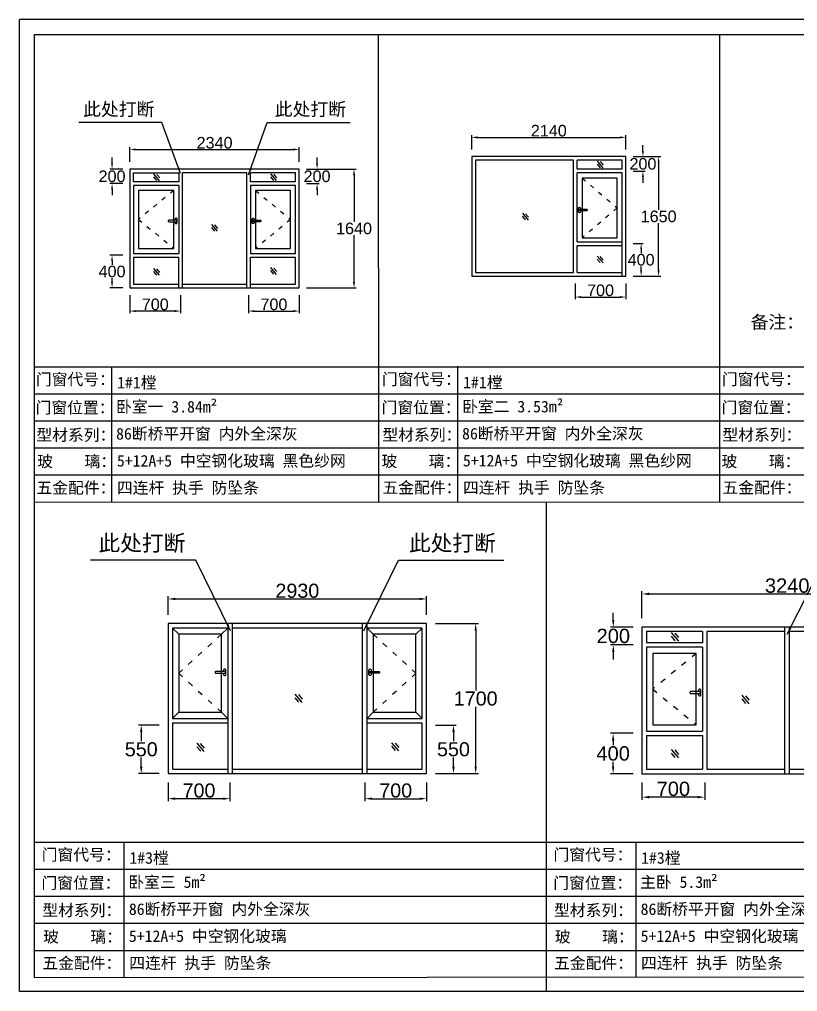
# Model space of a CAD drawing. Header units: inches. Extents: x -138455 to 599497, y -747149 to 13167.
# Drawn here: x 328038 to 338792, y -333843 to -320417 of the extents above; entities that cross this region are included whole.
import ezdxf

# ---------------------------------------------------------------- set-up
doc = ezdxf.new("R2010")
doc.units = ezdxf.units.IN
doc.header["$MEASUREMENT"] = 0
doc.header["$PDMODE"] = 35
doc.header["$PDSIZE"] = -3
doc.linetypes.add('ACAD_ISO03W100', pattern=[30, 12, -18])
doc.layers.add('0 @ 1', color=7, linetype='Continuous')
doc.styles.add('Annotative', font='arialbd.ttf')
doc.styles.add('MtXpl__1', font='')
doc.styles.get("Standard").update_dxf_attribs({"font": 'arial.ttf'})
doc.styles.get('MtXpl__1').set_extended_font_data('SimSun', bold=True)
doc.dimstyles.get("Standard").update_dxf_attribs({"dimtxt": 80, "dimasz": 70, "dimexe": 40, "dimexo": 80, "dimgap": 0, "dimtad": 1, "dimtih": 1, "dimtoh": 1, "dimdec": 0, "dimzin": 0, "dimdsep": 46, "dimtxsty": 'Standard', "dimcen": 0.09, "dimadec": 0, "dimazin": 0, "dimtfac": 1, "dimtdec": 0, "dimtofl": 0, "dimtmove": 0, "dimatfit": 3, "dimfxl": 0, "dimtolj": 1, "dimtzin": 0, "dimarcsym": 0})

# ---------------------------------------------------------------- blocks, each defined once
blk = doc.blocks.new('*D1444')
at = {"color": 0, "lineweight": -2, "transparency": 16777216}
for p, q in [((332005, -322484), (332692, -322484)), ((332662, -322564), (332662, -323213)), ((332662, -324044), (332662, -323396)), ((332005, -324124), (332692, -324124))]:
    blk.add_line(p, q, dxfattribs=at)
at = {"color": 0, "transparency": 16777216}
for points in [[(332648, -322564), (332675, -322564), (332662, -322484)], [(332648, -324044), (332675, -324044), (332662, -324124)]]:
    blk.add_solid(points, dxfattribs=at)
at = {"layer": 'Defpoints', "color": 0, "transparency": 16777216}
for p in [(331905, -322484), (331905, -324124), (332662, -324124)]:
    blk.add_point(p, dxfattribs=at)
at = {"color": 0, "transparency": 16777216, "insert": (332662, -323304), "char_height": 160, "attachment_point": 5}
blk.add_mtext('\\A1;1640', dxfattribs=at)
blk = doc.blocks.new('*D1445')
at = {"color": 0, "lineweight": -2, "transparency": 16777216}
for p, q in [((329565, -322384), (329565, -322183)), ((329645, -322213), (331825, -322213)), ((331905, -322384), (331905, -322183))]:
    blk.add_line(p, q, dxfattribs=at)
at = {"color": 0, "transparency": 16777216}
for points in [[(329645, -322199), (329645, -322226), (329565, -322213)], [(331825, -322199), (331825, -322226), (331905, -322213)]]:
    blk.add_solid(points, dxfattribs=at)
at = {"layer": 'Defpoints', "color": 0, "transparency": 16777216}
for p in [(331905, -322213), (329565, -322484), (331905, -322484)]:
    blk.add_point(p, dxfattribs=at)
at = {"color": 0, "transparency": 16777216, "insert": (330735, -322121), "char_height": 160, "attachment_point": 5}
blk.add_mtext('\\A1;2340', dxfattribs=at)
blk = doc.blocks.new('123as')
at = {"color": 0}
for p, q in [((90189, 51387), (90252, 51462)), ((90194, 51330), (90312, 51470)), ((90251, 51335), (90314, 51410))]:
    blk.add_line(p, q, dxfattribs=at)
blk = doc.blocks.new('dzcs')
blk.add_lwpolyline([(142096, -3328), (142196, -3328, 0.414214), (142206, -3318), (142206, -3318, 0.414214), (142196, -3308), (142096, -3308, 0.414214), (142086, -3318), (142086, -3318, 0.414214)], format="xyb", close=True)
blk.add_lwpolyline([(142182, -3328), (142182, -3342, 0.414214), (142196, -3355), (142196, -3355, 0.414214), (142209, -3342), (142209, -3294, 0.414214), (142196, -3280), (142196, -3280, 0.414214), (142182, -3294), (142182, -3308)], format="xyb")
blk = doc.blocks.new('*D1446')
at = {"color": 0, "lineweight": -2, "transparency": 16777216}
for p, q in [((331205, -324224), (331205, -324475)), ((331905, -324224), (331905, -324475)), ((331285, -324445), (331825, -324445))]:
    blk.add_line(p, q, dxfattribs=at)
at = {"color": 0, "transparency": 16777216}
for points in [[(331285, -324431), (331285, -324458), (331205, -324445)], [(331825, -324431), (331825, -324458), (331905, -324445)]]:
    blk.add_solid(points, dxfattribs=at)
at = {"layer": 'Defpoints', "color": 0, "transparency": 16777216}
for p in [(331205, -324124), (331905, -324124), (331905, -324445)]:
    blk.add_point(p, dxfattribs=at)
at = {"color": 0, "transparency": 16777216, "insert": (331555, -324353), "char_height": 160, "attachment_point": 5}
blk.add_mtext('\\A1;700', dxfattribs=at)
blk = doc.blocks.new('*D1447')
at = {"color": 0, "lineweight": -2, "transparency": 16777216}
for p, q in [((329565, -324224), (329565, -324475)), ((330265, -324224), (330265, -324475)), ((330185, -324445), (329645, -324445))]:
    blk.add_line(p, q, dxfattribs=at)
at = {"color": 0, "transparency": 16777216}
for points in [[(329645, -324431), (329645, -324458), (329565, -324445)], [(330185, -324431), (330185, -324458), (330265, -324445)]]:
    blk.add_solid(points, dxfattribs=at)
at = {"layer": 'Defpoints', "color": 0, "transparency": 16777216}
for p in [(329565, -324124), (330265, -324124), (329565, -324445)]:
    blk.add_point(p, dxfattribs=at)
at = {"color": 0, "transparency": 16777216, "insert": (329915, -324353), "char_height": 160, "attachment_point": 5}
blk.add_mtext('\\A1;700', dxfattribs=at)
blk = doc.blocks.new('*D1451')
at = {"color": 0, "lineweight": -2, "transparency": 16777216}
for p, q in [((334289, -322212), (334289, -322016)), ((334369, -322046), (336339, -322046)), ((336419, -322212), (336419, -322016))]:
    blk.add_line(p, q, dxfattribs=at)
at = {"color": 0, "transparency": 16777216}
for points in [[(334369, -322032), (334369, -322059), (334289, -322046)], [(336339, -322032), (336339, -322059), (336419, -322046)]]:
    blk.add_solid(points, dxfattribs=at)
at = {"layer": 'Defpoints', "color": 0, "transparency": 16777216}
for p in [(336419, -322046), (334289, -322312), (336419, -322312)]:
    blk.add_point(p, dxfattribs=at)
at = {"color": 0, "transparency": 16777216, "insert": (335354, -321954), "char_height": 160, "attachment_point": 5}
blk.add_mtext('\\A1;2140', dxfattribs=at)
blk = doc.blocks.new('*D1452')
at = {"color": 0, "lineweight": -2, "transparency": 16777216}
for p, q in [((336519, -322312), (336902, -322312)), ((336872, -322392), (336872, -323047)), ((336872, -323882), (336872, -323230)), ((336519, -323962), (336902, -323962))]:
    blk.add_line(p, q, dxfattribs=at)
at = {"color": 0, "transparency": 16777216}
for points in [[(336858, -322392), (336885, -322392), (336872, -322312)], [(336858, -323882), (336885, -323882), (336872, -323962)]]:
    blk.add_solid(points, dxfattribs=at)
at = {"layer": 'Defpoints', "color": 0, "transparency": 16777216}
for p in [(336419, -322312), (336419, -323962), (336872, -323962)]:
    blk.add_point(p, dxfattribs=at)
at = {"color": 0, "transparency": 16777216, "insert": (336872, -323138), "char_height": 160, "attachment_point": 5}
blk.add_mtext('\\A1;1650', dxfattribs=at)
blk = doc.blocks.new('*D1453')
at = {"color": 0, "lineweight": -2, "transparency": 16777216}
for p, q in [((336519, -323512), (336660, -323512)), ((336630, -323592), (336630, -323645)), ((336630, -323882), (336630, -323829)), ((336519, -323962), (336660, -323962))]:
    blk.add_line(p, q, dxfattribs=at)
at = {"color": 0, "transparency": 16777216}
for points in [[(336617, -323592), (336643, -323592), (336630, -323512)], [(336617, -323882), (336643, -323882), (336630, -323962)]]:
    blk.add_solid(points, dxfattribs=at)
at = {"layer": 'Defpoints', "color": 0, "transparency": 16777216}
for p in [(336419, -323512), (336419, -323962), (336630, -323962)]:
    blk.add_point(p, dxfattribs=at)
at = {"color": 0, "transparency": 16777216, "insert": (336630, -323737), "char_height": 160, "attachment_point": 5}
blk.add_mtext('\\A1;400', dxfattribs=at)
blk = doc.blocks.new('*D1455')
at = {"color": 0, "lineweight": -2, "transparency": 16777216}
for p, q in [((335719, -324062), (335719, -324281)), ((336419, -324062), (336419, -324281)), ((335799, -324251), (336339, -324251))]:
    blk.add_line(p, q, dxfattribs=at)
at = {"color": 0, "transparency": 16777216}
for points in [[(335799, -324237), (335799, -324264), (335719, -324251)], [(336339, -324237), (336339, -324264), (336419, -324251)]]:
    blk.add_solid(points, dxfattribs=at)
at = {"layer": 'Defpoints', "color": 0, "transparency": 16777216}
for p in [(335719, -323962), (336419, -323962), (336419, -324251)]:
    blk.add_point(p, dxfattribs=at)
at = {"color": 0, "transparency": 16777216, "insert": (336069, -324159), "char_height": 160, "attachment_point": 5}
blk.add_mtext('\\A1;700', dxfattribs=at)
blk = doc.blocks.new('*D1494')
at = {"color": 0, "lineweight": -2, "transparency": 16777216}
for p, q in [((336669, -328607), (336669, -328308)), ((336749, -328338), (339829, -328338)), ((339909, -328607), (339909, -328308))]:
    blk.add_line(p, q, dxfattribs=at)
at = {"color": 0, "transparency": 16777216}
for points in [[(336749, -328324), (336749, -328351), (336669, -328338)], [(339829, -328324), (339829, -328351), (339909, -328338)]]:
    blk.add_solid(points, dxfattribs=at)
at = {"layer": 'Defpoints', "color": 0, "transparency": 16777216}
for p in [(339909, -328338), (336669, -328707), (339909, -328707)]:
    blk.add_point(p, dxfattribs=at)
at = {"color": 0, "transparency": 16777216, "insert": (338289, -328246), "char_height": 160, "attachment_point": 5}
blk.add_mtext('\\A1;3240', dxfattribs=at)
blk = doc.blocks.new('*D1495')
at = {"color": 0, "lineweight": -2, "transparency": 16777216}
for p, q in [((340009, -328707), (340464, -328707)), ((340434, -328787), (340434, -329433)), ((340434, -330262), (340434, -329616)), ((340009, -330342), (340464, -330342))]:
    blk.add_line(p, q, dxfattribs=at)
at = {"color": 0, "transparency": 16777216}
for points in [[(340421, -328787), (340447, -328787), (340434, -328707)], [(340421, -330262), (340447, -330262), (340434, -330342)]]:
    blk.add_solid(points, dxfattribs=at)
at = {"layer": 'Defpoints', "color": 0, "transparency": 16777216}
for p in [(339909, -328707), (339909, -330342), (340434, -330342)]:
    blk.add_point(p, dxfattribs=at)
at = {"color": 0, "transparency": 16777216, "insert": (340434, -329524), "char_height": 160, "attachment_point": 5}
blk.add_mtext('\\A1;1635', dxfattribs=at)
blk = doc.blocks.new('*D1496')
at = {"color": 0, "lineweight": -2, "transparency": 16777216}
for p, q in [((336669, -330442), (336669, -330634)), ((337369, -330442), (337369, -330634)), ((337289, -330604), (336749, -330604))]:
    blk.add_line(p, q, dxfattribs=at)
at = {"color": 0, "transparency": 16777216}
for points in [[(336749, -330590), (336749, -330617), (336669, -330604)], [(337289, -330590), (337289, -330617), (337369, -330604)]]:
    blk.add_solid(points, dxfattribs=at)
at = {"layer": 'Defpoints', "color": 0, "transparency": 16777216}
for p in [(336669, -330342), (337369, -330342), (336669, -330604)]:
    blk.add_point(p, dxfattribs=at)
at = {"color": 0, "transparency": 16777216, "insert": (337019, -330512), "char_height": 160, "attachment_point": 5}
blk.add_mtext('\\A1;700', dxfattribs=at)
blk = doc.blocks.new('*D1497')
at = {"color": 0, "lineweight": -2, "transparency": 16777216}
for p, q in [((339209, -330442), (339209, -330634)), ((339909, -330442), (339909, -330634)), ((339289, -330604), (339829, -330604))]:
    blk.add_line(p, q, dxfattribs=at)
at = {"color": 0, "transparency": 16777216}
for points in [[(339289, -330590), (339289, -330617), (339209, -330604)], [(339829, -330590), (339829, -330617), (339909, -330604)]]:
    blk.add_solid(points, dxfattribs=at)
at = {"layer": 'Defpoints', "color": 0, "transparency": 16777216}
for p in [(339209, -330342), (339909, -330342), (339909, -330604)]:
    blk.add_point(p, dxfattribs=at)
at = {"color": 0, "transparency": 16777216, "insert": (339559, -330512), "char_height": 160, "attachment_point": 5}
blk.add_mtext('\\A1;700', dxfattribs=at)
blk = doc.blocks.new('*D1498')
at = {"color": 0, "lineweight": -2, "transparency": 16777216}
for p, q in [((336349, -328627), (336349, -328547)), ((336569, -328707), (336319, -328707)), ((336569, -328907), (336319, -328907)), ((336349, -328987), (336349, -329067))]:
    blk.add_line(p, q, dxfattribs=at)
at = {"color": 0, "transparency": 16777216}
for points in [[(336335, -328627), (336362, -328627), (336349, -328707)], [(336335, -328987), (336362, -328987), (336349, -328907)]]:
    blk.add_solid(points, dxfattribs=at)
at = {"layer": 'Defpoints', "color": 0, "transparency": 16777216}
for p in [(336349, -328707), (336669, -328707), (336669, -328907)]:
    blk.add_point(p, dxfattribs=at)
at = {"color": 0, "transparency": 16777216, "insert": (336349, -328807), "char_height": 160, "attachment_point": 5}
blk.add_mtext('\\A1;200', dxfattribs=at)
blk = doc.blocks.new('*D1499')
at = {"color": 0, "lineweight": -2, "transparency": 16777216}
for p, q in [((336569, -329892), (336317, -329892)), ((336347, -329972), (336347, -330025)), ((336347, -330262), (336347, -330209)), ((336569, -330342), (336317, -330342))]:
    blk.add_line(p, q, dxfattribs=at)
at = {"color": 0, "transparency": 16777216}
for points in [[(336334, -329972), (336360, -329972), (336347, -329892)], [(336334, -330262), (336360, -330262), (336347, -330342)]]:
    blk.add_solid(points, dxfattribs=at)
at = {"layer": 'Defpoints', "color": 0, "transparency": 16777216}
for p in [(336347, -329892), (336669, -329892), (336669, -330342)]:
    blk.add_point(p, dxfattribs=at)
at = {"color": 0, "transparency": 16777216, "insert": (336347, -330117), "char_height": 160, "attachment_point": 5}
blk.add_mtext('\\A1;400', dxfattribs=at)
blk = doc.blocks.new('*D1493')
at = {"color": 0, "lineweight": -2, "transparency": 16777216}
for p, q in [((340009, -329892), (340261, -329892)), ((340231, -329972), (340231, -330025)), ((340231, -330262), (340231, -330209)), ((340009, -330342), (340261, -330342))]:
    blk.add_line(p, q, dxfattribs=at)
at = {"color": 0, "transparency": 16777216}
for points in [[(340217, -329972), (340244, -329972), (340231, -329892)], [(340217, -330262), (340244, -330262), (340231, -330342)]]:
    blk.add_solid(points, dxfattribs=at)
at = {"layer": 'Defpoints', "color": 0, "transparency": 16777216}
for p in [(339909, -329892), (340231, -329892), (339909, -330342)]:
    blk.add_point(p, dxfattribs=at)
at = {"color": 0, "transparency": 16777216, "insert": (340231, -330117), "char_height": 160, "attachment_point": 5}
blk.add_mtext('\\A1;400', dxfattribs=at)
blk = doc.blocks.new('*D1500')
at = {"color": 0, "lineweight": -2, "transparency": 16777216}
for p, q in [((340229, -328627), (340229, -328547)), ((340009, -328707), (340259, -328707)), ((340009, -328907), (340259, -328907)), ((340229, -328987), (340229, -329067))]:
    blk.add_line(p, q, dxfattribs=at)
at = {"color": 0, "transparency": 16777216}
for points in [[(340216, -328627), (340243, -328627), (340229, -328707)], [(340216, -328987), (340243, -328987), (340229, -328907)]]:
    blk.add_solid(points, dxfattribs=at)
at = {"layer": 'Defpoints', "color": 0, "transparency": 16777216}
for p in [(339909, -328707), (340229, -328707), (339909, -328907)]:
    blk.add_point(p, dxfattribs=at)
at = {"color": 0, "transparency": 16777216, "insert": (340229, -328807), "char_height": 160, "attachment_point": 5}
blk.add_mtext('\\A1;200', dxfattribs=at)
blk = doc.blocks.new('*D1454')
at = {"color": 0, "lineweight": -2, "transparency": 16777216}
for p, q in [((330338, -328838), (330338, -328629)), ((330418, -328659), (333188, -328659)), ((333268, -328838), (333268, -328629))]:
    blk.add_line(p, q, dxfattribs=at)
at = {"color": 0, "transparency": 16777216}
for points in [[(330418, -328645), (330418, -328672), (330338, -328659)], [(333188, -328645), (333188, -328672), (333268, -328659)]]:
    blk.add_solid(points, dxfattribs=at)
at = {"layer": 'Defpoints', "color": 0, "transparency": 16777216}
for p in [(333268, -328659), (330338, -328938), (333268, -328938)]:
    blk.add_point(p, dxfattribs=at)
at = {"color": 0, "transparency": 16777216, "insert": (331803, -328567), "char_height": 160, "attachment_point": 5}
blk.add_mtext('\\A1;2930', dxfattribs=at)
blk = doc.blocks.new('*D1482')
at = {"color": 0, "lineweight": -2, "transparency": 16777216}
for p, q in [((333368, -328938), (333855, -328938)), ((333825, -329018), (333825, -329696)), ((333825, -330558), (333825, -329880)), ((333368, -330638), (333855, -330638))]:
    blk.add_line(p, q, dxfattribs=at)
at = {"color": 0, "transparency": 16777216}
for points in [[(333812, -329018), (333838, -329018), (333825, -328938)], [(333812, -330558), (333838, -330558), (333825, -330638)]]:
    blk.add_solid(points, dxfattribs=at)
at = {"layer": 'Defpoints', "color": 0, "transparency": 16777216}
for p in [(333268, -328938), (333268, -330638), (333825, -330638)]:
    blk.add_point(p, dxfattribs=at)
at = {"color": 0, "transparency": 16777216, "insert": (333825, -329788), "char_height": 160, "attachment_point": 5}
blk.add_mtext('\\A1;1700', dxfattribs=at)
blk = doc.blocks.new('*D1481')
at = {"color": 0, "lineweight": -2, "transparency": 16777216}
for p, q in [((330238, -330088), (330003, -330088)), ((330033, -330168), (330033, -330271)), ((330033, -330558), (330033, -330455)), ((330238, -330638), (330003, -330638))]:
    blk.add_line(p, q, dxfattribs=at)
at = {"color": 0, "transparency": 16777216}
for points in [[(330019, -330168), (330046, -330168), (330033, -330088)], [(330019, -330558), (330046, -330558), (330033, -330638)]]:
    blk.add_solid(points, dxfattribs=at)
at = {"layer": 'Defpoints', "color": 0, "transparency": 16777216}
for p in [(330338, -330088), (330033, -330638), (330338, -330638)]:
    blk.add_point(p, dxfattribs=at)
at = {"color": 0, "transparency": 16777216, "insert": (330033, -330363), "char_height": 160, "attachment_point": 5}
blk.add_mtext('\\A1;550', dxfattribs=at)
blk = doc.blocks.new('*D1488')
at = {"color": 0, "lineweight": -2, "transparency": 16777216}
for p, q in [((330338, -330738), (330338, -330952)), ((331038, -330738), (331038, -330952)), ((330958, -330922), (330418, -330922))]:
    blk.add_line(p, q, dxfattribs=at)
at = {"color": 0, "transparency": 16777216}
for points in [[(330418, -330909), (330418, -330935), (330338, -330922)], [(330958, -330909), (330958, -330935), (331038, -330922)]]:
    blk.add_solid(points, dxfattribs=at)
at = {"layer": 'Defpoints', "color": 0, "transparency": 16777216}
for p in [(330338, -330638), (331038, -330638), (330338, -330922)]:
    blk.add_point(p, dxfattribs=at)
at = {"color": 0, "transparency": 16777216, "insert": (330688, -330830), "char_height": 160, "attachment_point": 5}
blk.add_mtext('\\A1;700', dxfattribs=at)
blk = doc.blocks.new('*D1489')
at = {"color": 0, "lineweight": -2, "transparency": 16777216}
for p, q in [((332568, -330738), (332568, -330952)), ((333268, -330738), (333268, -330952)), ((332648, -330922), (333188, -330922))]:
    blk.add_line(p, q, dxfattribs=at)
at = {"color": 0, "transparency": 16777216}
for points in [[(332648, -330909), (332648, -330935), (332568, -330922)], [(333188, -330909), (333188, -330935), (333268, -330922)]]:
    blk.add_solid(points, dxfattribs=at)
at = {"layer": 'Defpoints', "color": 0, "transparency": 16777216}
for p in [(332568, -330638), (333268, -330638), (333268, -330922)]:
    blk.add_point(p, dxfattribs=at)
at = {"color": 0, "transparency": 16777216, "insert": (332918, -330830), "char_height": 160, "attachment_point": 5}
blk.add_mtext('\\A1;700', dxfattribs=at)
blk = doc.blocks.new('*D1490')
at = {"color": 0, "lineweight": -2, "transparency": 16777216}
for p, q in [((333368, -330088), (333603, -330088)), ((333573, -330168), (333573, -330271)), ((333573, -330558), (333573, -330455)), ((333368, -330638), (333603, -330638))]:
    blk.add_line(p, q, dxfattribs=at)
at = {"color": 0, "transparency": 16777216}
for points in [[(333560, -330168), (333587, -330168), (333573, -330088)], [(333560, -330558), (333587, -330558), (333573, -330638)]]:
    blk.add_solid(points, dxfattribs=at)
at = {"layer": 'Defpoints', "color": 0, "transparency": 16777216}
for p in [(333268, -330088), (333268, -330638), (333573, -330638)]:
    blk.add_point(p, dxfattribs=at)
at = {"color": 0, "transparency": 16777216, "insert": (333573, -330363), "char_height": 160, "attachment_point": 5}
blk.add_mtext('\\A1;550', dxfattribs=at)
blk = doc.blocks.new('*D1486')
at = {"color": 0, "lineweight": -2, "transparency": 16777216}
for p, q in [((329318, -322404), (329318, -322324)), ((329465, -322484), (329288, -322484)), ((329465, -322684), (329288, -322684)), ((329318, -322764), (329318, -322844))]:
    blk.add_line(p, q, dxfattribs=at)
at = {"color": 0, "transparency": 16777216}
for points in [[(329305, -322404), (329331, -322404), (329318, -322484)], [(329305, -322764), (329331, -322764), (329318, -322684)]]:
    blk.add_solid(points, dxfattribs=at)
at = {"layer": 'Defpoints', "color": 0, "transparency": 16777216}
for p in [(329318, -322484), (329565, -322484), (329565, -322684)]:
    blk.add_point(p, dxfattribs=at)
at = {"color": 0, "transparency": 16777216, "insert": (329318, -322584), "char_height": 160, "attachment_point": 5}
blk.add_mtext('\\A1;200', dxfattribs=at)
blk = doc.blocks.new('*D1487')
at = {"color": 0, "lineweight": -2, "transparency": 16777216}
for p, q in [((336655, -322232), (336655, -322152)), ((336519, -322312), (336685, -322312)), ((336519, -322512), (336685, -322512)), ((336655, -322592), (336655, -322672))]:
    blk.add_line(p, q, dxfattribs=at)
at = {"color": 0, "transparency": 16777216}
for points in [[(336641, -322232), (336668, -322232), (336655, -322312)], [(336641, -322592), (336668, -322592), (336655, -322512)]]:
    blk.add_solid(points, dxfattribs=at)
at = {"layer": 'Defpoints', "color": 0, "transparency": 16777216}
for p in [(336419, -322312), (336655, -322312), (336419, -322512)]:
    blk.add_point(p, dxfattribs=at)
at = {"color": 0, "transparency": 16777216, "insert": (336655, -322412), "char_height": 160, "attachment_point": 5}
blk.add_mtext('\\A1;200', dxfattribs=at)
blk = doc.blocks.new('*D1491')
at = {"color": 0, "lineweight": -2, "transparency": 16777216}
for p, q in [((329465, -323674), (329288, -323674)), ((329318, -323754), (329318, -323808)), ((329318, -324044), (329318, -323991)), ((329465, -324124), (329288, -324124))]:
    blk.add_line(p, q, dxfattribs=at)
at = {"color": 0, "transparency": 16777216}
for points in [[(329305, -323754), (329331, -323754), (329318, -323674)], [(329305, -324044), (329331, -324044), (329318, -324124)]]:
    blk.add_solid(points, dxfattribs=at)
at = {"layer": 'Defpoints', "color": 0, "transparency": 16777216}
for p in [(329318, -323674), (329565, -323674), (329565, -324124)]:
    blk.add_point(p, dxfattribs=at)
at = {"color": 0, "transparency": 16777216, "insert": (329318, -323899), "char_height": 160, "attachment_point": 5}
blk.add_mtext('\\A1;400', dxfattribs=at)
blk = doc.blocks.new('*D1492')
at = {"color": 0, "lineweight": -2, "transparency": 16777216}
for p, q in [((332151, -322404), (332151, -322324)), ((332005, -322484), (332181, -322484)), ((332005, -322684), (332181, -322684)), ((332151, -322764), (332151, -322844))]:
    blk.add_line(p, q, dxfattribs=at)
at = {"color": 0, "transparency": 16777216}
for points in [[(332138, -322404), (332165, -322404), (332151, -322484)], [(332138, -322764), (332165, -322764), (332151, -322684)]]:
    blk.add_solid(points, dxfattribs=at)
at = {"layer": 'Defpoints', "color": 0, "transparency": 16777216}
for p in [(331905, -322484), (332151, -322484), (331905, -322684)]:
    blk.add_point(p, dxfattribs=at)
at = {"color": 0, "transparency": 16777216, "insert": (332151, -322584), "char_height": 160, "attachment_point": 5}
blk.add_mtext('\\A1;200', dxfattribs=at)
blk = doc.blocks.new('2222zzzzc')
for p, q in [((339908.9, -328707), (336668.9, -328707)), ((336668.9, -328707), (336668.9, -330342)), ((338263.9, -330342), (338263.9, -328707)), ((338313.9, -330342), (338313.9, -328707)), ((339908.9, -330342), (339908.9, -328707)), ((336718.9, -328757), (336718.9, -328882)), ((337343.9, -328757), (336718.9, -328757)), ((337343.9, -328757), (337343.9, -328882)), ((337393.9, -328757), (337393.9, -330292)), ((338263.9, -328757), (337393.9, -328757)), ((339183.9, -328757), (338303.7, -328757)), ((339183.9, -330292), (339183.9, -328757)), ((339858.9, -328757), (339233.9, -328757)), ((339233.9, -328882), (339233.9, -328757)), ((339858.9, -328882), (339858.9, -328757)), ((337343.9, -328882), (336718.9, -328882)), ((337343.9, -328932), (336718.9, -328932)), ((337343.9, -328932), (337343.9, -329867)), ((339858.9, -328882), (339233.9, -328882)), ((339233.9, -329867), (339233.9, -328932)), ((339858.9, -328932), (339233.9, -328932)), ((336718.9, -329867), (337343.9, -329867)), ((336718.9, -329917), (337343.9, -329917)), ((337343.9, -329917), (337343.9, -330292)), ((339233.9, -329867), (339858.9, -329867)), ((339233.9, -330292), (339233.9, -329917)), ((339233.9, -329917), (339858.9, -329917)), ((336668.9, -330342), (339908.9, -330342))]:
    blk.add_line(p, q)
for points in [[(337343.9, -328932), (336718.9, -328932), (336718.9, -329867)], [(339858.9, -329867), (339858.9, -328932), (339233.9, -328932)], [(337273.9, -329426.9), (337273.9, -329002), (336788.9, -329002), (336788.9, -329797), (337273.9, -329797), (337273.9, -329263.9)], [(339303.9, -329263.9), (339303.9, -329797), (339788.9, -329797), (339788.9, -329002), (339303.9, -329002), (339303.9, -329418.4)], [(336718.9, -329917), (336718.9, -330292), (337343.9, -330292)], [(339233.9, -330292), (339858.9, -330292), (339858.9, -329917)], [(337393.9, -330292), (338263.9, -330292)], [(338313.9, -330292), (339183.9, -330292)]]:
    blk.add_lwpolyline(points)
at = {"linetype": 'ACAD_ISO03W100', "ltscale": 5}
for points in [[(337273.9, -329002), (336788.9, -329399.5), (337273.9, -329797)], [(339303.9, -329002), (339788.9, -329399.5), (339303.9, -329797)]]:
    blk.add_lwpolyline(points, dxfattribs=at)
at = {"xscale": -0.6684526412304121, "yscale": 0.6684526412304121, "zscale": 0.6684526412304121}
for p in [(397368.8, -363174.3), (399874.4, -363175.9), (398156.2, -363873), (399113.8, -363886.4), (397368.8, -364477.3), (399874.4, -364475.3)]:
    blk.add_blockref('123as', p, dxfattribs=at)
blk.add_blockref('dzcs', (195115.8, -326119.1))
at = {"xscale": -1}
blk.add_blockref('dzcs', (481462, -326110.6), dxfattribs=at)
at = {"layer": '0 @ 1', "insert": (338784.2, -327702.2), "char_height": 180.693, "attachment_point": 1, "style": 'Annotative'}
blk.add_mtext_dynamic_manual_height_columns('{\\fSimSun|b1|i0|c134|p2;此处打断}', width=1585.133, gutter_width=903.5, heights=[0], dxfattribs=at)
for base, p1, p2, picture, middle in [((339908.9, -328337.8), (336668.9, -328707), (339908.9, -328707), '*D1494', (338288.9, -328246)), ((336668.9, -330603.6), (337368.9, -330342), (336668.9, -330342), '*D1496', (337018.9, -330511.9))]:
    dim = blk.add_linear_dim(base=base, p1=p1, p2=p2, dimstyle='Standard', override={"dimtxt": 160, "dimasz": 80, "dimexe": 30, "dimexo": 100, "dimgap": 10})
    dim.commit()
    dim.dimension.update_dxf_attribs({"geometry": picture, "text_midpoint": middle})
for base, p1, p2, angle, picture, middle in [((336348.5, -328707), (336668.9, -328907), (336668.9, -328707), 90, '*D1498', (336348.5, -328807)), ((340229.3, -328707), (339908.9, -328907), (339908.9, -328707), 90, '*D1500', (340229.3, -328807)), ((339908.9, -330603.6), (339208.9, -330342), (339908.9, -330342), 180, '*D1497', (339558.9, -330511.9))]:
    dim = blk.add_linear_dim(base=base, p1=p1, p2=p2, angle=angle, dimstyle='Standard', override={"dimtxt": 160, "dimasz": 80, "dimexe": 30, "dimexo": 100, "dimgap": 10})
    dim.commit()
    dim.dimension.update_dxf_attribs({"geometry": picture, "text_midpoint": middle})
dim = blk.add_linear_dim(base=(340434, -330342), p1=(339908.9, -328707), p2=(339908.9, -330342), angle=90, dimstyle='Standard', override={"dimtxt": 160, "dimasz": 80, "dimexe": 30, "dimexo": 100, "dimgap": 10})
dim.commit()
dim.dimension.update_dxf_attribs({"geometry": '*D1495', "text_midpoint": (340434, -329524.5), "dimtype": 160})
for base, p1, p2, picture, middle in [((336347, -329892), (336668.9, -330342), (336668.9, -329892), '*D1499', (336347, -330117)), ((340230.8, -329892), (339908.9, -330342), (339908.9, -329892), '*D1493', (340230.8, -330117))]:
    dim = blk.add_linear_dim(base=base, p1=p1, p2=p2, angle=90, text='400', dimstyle='Standard', override={"dimtxt": 160, "dimasz": 80, "dimexe": 30, "dimexo": 100, "dimgap": 10})
    dim.commit()
    dim.dimension.update_dxf_attribs({"geometry": picture, "text_midpoint": middle})
blk.add_leader([(338288.7, -328786.5), (338682.5, -328007.3), (339876, -328007.3)], dimstyle='Standard', override={"dimtxt": 160, "dimasz": 80, "dimexe": 30, "dimexo": 100, "dimgap": 10, "dimtad": 0})
blk = doc.blocks.new('2222hhhh')
for p, q in [((333268, -328938.1), (330338, -328938.1)), ((330338, -328938.1), (330338, -330638.1)), ((330458, -329058.1), (330388, -328988.1)), ((330943, -329058.1), (331013, -328988.1)), ((331013, -328938.1), (331013, -330013.1)), ((331063, -328938.1), (331063, -330638.1)), ((332543, -330638.1), (332543, -328938.1)), ((332593, -330063.1), (332593, -328938.1)), ((332663, -329058.1), (332593, -328988.1)), ((333148, -329058.1), (333218, -328988.1)), ((333268, -330638.1), (333268, -328938.1)), ((330458, -329943.1), (330388, -330013.1)), ((330943, -329943.1), (331013, -330013.1)), ((332663, -329943.1), (332593, -330013.1)), ((333148, -329943.1), (333218, -330013.1)), ((330388, -330013.1), (331013, -330013.1)), ((330388, -330063.1), (331013, -330063.1)), ((331013, -330013.1), (331013, -330638.1)), ((331013, -330013.1), (331013, -330263.1)), ((332593, -330013.1), (333218, -330013.1)), ((332593, -330638.1), (332593, -330063.1)), ((332593, -330063.1), (333218, -330063.1)), ((330338, -330638.1), (333268, -330638.1))]:
    blk.add_line(p, q)
for points in [[(331013, -328988.1), (330388, -328988.1), (330388, -330013.1)], [(332543, -328988.1), (331063, -328988.1)], [(333218, -330013.1), (333218, -328988.1), (332593, -328988.1)], [(333148, -329943.1), (333148, -329058.1), (332663, -329058.1), (332663, -329943.1), (333148, -329943.1)], [(330388, -330063.1), (330388, -330588.1), (331013, -330588.1)], [(332593, -330588.1), (333218, -330588.1), (333218, -330063.1)], [(331063, -330588.1), (332543, -330588.1)]]:
    blk.add_lwpolyline(points)
blk.add_lwpolyline([(330943, -329058.1), (330458, -329058.1), (330458, -329943.1), (330943, -329943.1)], close=True)
at = {"linetype": 'ACAD_ISO03W100', "ltscale": 5}
for points in [[(330943, -329058.1), (330458, -329500.6), (330943, -329943.1)], [(332663, -329058.1), (333148, -329500.6), (332663, -329943.1)]]:
    blk.add_lwpolyline(points, dxfattribs=at)
blk.add_blockref('dzcs', (188784.2, -326172.5))
at = {"xscale": -1}
blk.add_blockref('dzcs', (474821.8, -326172.5), dxfattribs=at)
at = {"xscale": -0.6684526412304121, "yscale": 0.6684526412304121, "zscale": 0.6684526412304121}
for p in [(392147.4, -364142.6), (391035.6, -364698.1), (393245.3, -364692.8)]:
    blk.add_blockref('123as', p, dxfattribs=at)
at = {"layer": '0 @ 1', "char_height": 180.693, "style": 'Annotative'}
for insert, attachment_point in [((330533.5, -327935.7), 3), ((333068.3, -327935.7), 1)]:
    blk.add_mtext_dynamic_manual_height_columns('{\\fSimSun|b1|i0|c134|p2;此处打断}', width=1585.133, gutter_width=903.5, heights=[0], dxfattribs=dict(at, insert=insert, attachment_point=attachment_point))
for base, p1, p2, picture, middle in [((333268, -328658.6), (330338, -328938.1), (333268, -328938.1), '*D1454', (331803, -328566.8)), ((330338, -330921.8), (331038, -330638.1), (330338, -330638.1), '*D1488', (330688, -330830.1))]:
    dim = blk.add_linear_dim(base=base, p1=p1, p2=p2, dimstyle='Standard', override={"dimtxt": 160, "dimasz": 80, "dimexe": 30, "dimexo": 100, "dimgap": 10})
    dim.commit()
    dim.dimension.update_dxf_attribs({"geometry": picture, "text_midpoint": middle})
dim = blk.add_linear_dim(base=(333825, -330638.1), p1=(333268, -328938.1), p2=(333268, -330638.1), angle=90, dimstyle='Standard', override={"dimtxt": 160, "dimasz": 80, "dimexe": 30, "dimexo": 100, "dimgap": 10})
dim.commit()
dim.dimension.update_dxf_attribs({"geometry": '*D1482', "text_midpoint": (333825, -329788.1), "dimtype": 128})
for base, p1, p2, picture, middle in [((330032.6, -330638.1), (330338, -330088.1), (330338, -330638.1), '*D1481', (330032.6, -330363.1)), ((333573.4, -330638.1), (333268, -330088.1), (333268, -330638.1), '*D1490', (333573.4, -330363.1))]:
    dim = blk.add_linear_dim(base=base, p1=p1, p2=p2, angle=90, text='550', dimstyle='Standard', override={"dimtxt": 160, "dimasz": 80, "dimexe": 30, "dimexo": 100, "dimgap": 10})
    dim.commit()
    dim.dimension.update_dxf_attribs({"geometry": picture, "text_midpoint": middle})
dim = blk.add_linear_dim(base=(333268, -330921.8), p1=(332568, -330638.1), p2=(333268, -330638.1), angle=180, dimstyle='Standard', override={"dimtxt": 160, "dimasz": 80, "dimexe": 30, "dimexo": 100, "dimgap": 10})
dim.commit()
dim.dimension.update_dxf_attribs({"geometry": '*D1489', "text_midpoint": (332918, -330830.1)})
for points in [[(331046.4, -329021), (330652.7, -328218.8), (329456.8, -328218.8)], [(332555.4, -329021), (332949.1, -328218.8), (334142.7, -328218.8)]]:
    blk.add_leader(points, dimstyle='Standard', override={"dimtxt": 160, "dimasz": 80, "dimexe": 30, "dimexo": 100, "dimgap": 10, "dimtad": 0})

msp = doc.modelspace()

# ---------------------------------------------------------------- linework, layer by layer
for p, q in [((346792.8, -320416.8), (328037.7, -320416.8)), ((328037.7, -333843.3), (328037.7, -320416.8)), ((328245.2, -320623.5), (346586.1, -320623.5)), ((328245.2, -333647.6), (328245.2, -320623.5)), ((333003, -327080.3), (333000, -320623.5)), ((337712.8, -320640.3), (337712.8, -327078.5)), ((336419.1, -322311.9), (334289.1, -322311.9)), ((334289.1, -322311.9), (334289.1, -323961.9)), ((335694.1, -323911.9), (335694.1, -322361.9)), ((336369.1, -322361.9), (335744.1, -322361.9)), ((335744.1, -322486.9), (335744.1, -322361.9)), ((336369.1, -322486.9), (336369.1, -322361.9)), ((336419.1, -323961.9), (336419.1, -322311.9)), ((331904.7, -322484.2), (329564.7, -322484.2)), ((329564.7, -322484.2), (329564.7, -324124.2)), ((331904.7, -324124.2), (331904.7, -322484.2)), ((336369.1, -322486.9), (335744.1, -322486.9)), ((330289.7, -324124.2), (330289.7, -322534.2)), ((331179.7, -322534.2), (330289.7, -322534.2)), ((331179.7, -324124.2), (331179.7, -322534.2)), ((331229.7, -322659.2), (331229.7, -322534.2)), ((331854.7, -322534.2), (331229.7, -322534.2)), ((331854.7, -322659.2), (331854.7, -322534.2)), ((335744.1, -323486.9), (335744.1, -322536.9)), ((336369.1, -322536.9), (335744.1, -322536.9)), ((336369.1, -323961.9), (336369.1, -322536.9)), ((330239.7, -322709.2), (329614.7, -322709.2)), ((330239.7, -322709.2), (330239.7, -323649.2)), ((331854.7, -322659.2), (331229.7, -322659.2)), ((331854.7, -322709.2), (331229.7, -322709.2)), ((331229.7, -322709.2), (331229.7, -323649.2)), ((335744.1, -323486.9), (336369.1, -323486.9)), ((335744.1, -323911.9), (335744.1, -323536.9)), ((335744.1, -323536.9), (336369.1, -323536.9)), ((329614.7, -323649.2), (330239.7, -323649.2)), ((329614.7, -323699.2), (330239.7, -323699.2)), ((330239.7, -324124.2), (330239.7, -323699.2)), ((331229.7, -323649.2), (331854.7, -323649.2)), ((331229.7, -324124.2), (331229.7, -323699.2)), ((331229.7, -323699.2), (331854.7, -323699.2)), ((334289.1, -323961.9), (336419.1, -323961.9)), ((329564.7, -324124.2), (331904.7, -324124.2)), ((328244.8, -325216.1), (342389.8, -325216.1)), ((329311.3, -325209.2), (329311.3, -327074.8)), ((334093.2, -325207), (334093.2, -327072.6)), ((328244.8, -325589.3), (342389.8, -325589.3)), ((328244.8, -325962.4), (342389.8, -325962.4)), ((328244.8, -326335.5), (342389.8, -326335.5)), ((328244.8, -326708.6), (342389.8, -326708.6)), ((328245.2, -327082.2), (342389.8, -327076.8)), ((335317.5, -327079.5), (335317.5, -333843.3)), ((328248.9, -331781.5), (342393.9, -331781.5)), ((329482.6, -331781.5), (329482.6, -333647.1)), ((336555.1, -331781.5), (336555.1, -333647.1)), ((328248.9, -332154.6), (342393.9, -332154.6)), ((328248.9, -332527.8), (342393.9, -332527.8)), ((328248.9, -332900.9), (342393.9, -332900.9)), ((328248.9, -333274), (342393.9, -333274)), ((328245.2, -333647.6), (346586.1, -333636)), ((346792.8, -333843.3), (328037.7, -333843.3))]:
    msp.add_line(p, q)
for points in [[(335694.1, -322361.9), (334339.1, -322361.9), (334339.1, -323911.9), (335694.1, -323911.9)], [(336369.1, -323486.9), (336369.1, -322536.9), (335744.1, -322536.9)], [(335814.1, -323434), (336299.1, -323434), (336299.1, -322606.9), (335814.1, -322606.9), (335814.1, -323038.8)], [(330239.7, -322709.2), (329614.7, -322709.2), (329614.7, -323649.2)], [(331854.7, -323649.2), (331854.7, -322709.2), (331229.7, -322709.2)], [(330169.7, -323048.1), (330169.7, -322779.2), (329684.7, -322779.2), (329684.7, -323579.2), (330169.7, -323579.2), (330169.7, -322779.2)], [(331299.7, -322779.2), (331299.7, -323579.2), (331784.7, -323579.2), (331784.7, -322779.2), (331299.7, -322779.2), (331299.7, -323048.1)], [(335814.1, -322930.8), (335814.1, -323038.8)], [(335814.1, -323058.8), (335814.1, -323434)], [(335744.1, -323911.9), (336369.1, -323911.9), (336369.1, -323536.9)], [(329614.7, -323699.2), (329614.7, -324074.2), (330239.7, -324074.2)], [(331229.7, -324074.2), (331854.7, -324074.2), (331854.7, -323699.2)], [(330289.7, -324074.2), (331179.7, -324074.2)]]:
    msp.add_lwpolyline(points)
msp.add_lwpolyline([(330239.7, -322659.2), (329614.7, -322659.2), (329614.7, -322534.2), (330239.7, -322534.2)], close=True)
at = {"linetype": 'ACAD_ISO03W100', "ltscale": 5}
for points in [[(335814.1, -322606.9), (336299.1, -323020.5), (335814.1, -323434)], [(330169.7, -322779.2), (329684.7, -323179.2), (330169.7, -323579.2)], [(331299.7, -322779.2), (331784.7, -323179.2), (331299.7, -323579.2)]]:
    msp.add_lwpolyline(points, dxfattribs=at)

# ---------------------------------------------------------------- block references
for name, p, xscale, yscale, zscale in [('123as', (396396.9, -356780.9), -0.6684526412304121, 0.6684526412304121, 0.6684526412304121), ('123as', (390265.8, -356956.4), -0.6684526412304121, 0.6684526412304121, 0.6684526412304121), ('123as', (391881.3, -356954.4), -0.6684526412304121, 0.6684526412304121, 0.6684526412304121), ('123as', (395362.5, -357499.6), -0.6684526412304121, 0.6684526412304121, 0.6684526412304121), ('123as', (391066.7, -357654.1), -0.6684526412304121, 0.6684526412304121, 0.6684526412304121), ('123as', (396393.8, -358091.1), -0.6684526412304121, 0.6684526412304121, 0.6684526412304121), ('123as', (391881.3, -358249.9), -0.6684526412304121, 0.6684526412304121, 0.6684526412304121), ('123as', (390265.8, -358261.9), -0.6684526412304121, 0.6684526412304121, 0.6684526412304121), ('2222hhhh', (-72582.9, 72208.3), 1.218981195987489, 1.218981195987489, 1.218981195987489), ('2222zzzzc', (-80407.2, 78377.4), 1.238751397441005, 1.238751397441005, 1.238751397441005)]:
    msp.add_blockref(name, p, dxfattribs=dict(xscale=xscale, yscale=yscale, zscale=zscale))
at = {"xscale": -1}
for p in [(477972.5, -319731), (473462.4, -319882.4)]:
    msp.add_blockref('dzcs', p, dxfattribs=at)
msp.add_blockref('dzcs', (188007.3, -319882.4))

# ---------------------------------------------------------------- texts
at = {"style": 'MtXpl__1'}
for s, p in [('门窗代号：', (328265, -325467.6)), ('门窗代号：', (333047, -325465.4)), ('门窗代号：', (337746.2, -325465.4)), ('1#1樘', (329388, -325512.4)), ('1#1樘', (334170, -325510.2)), ('门窗位置：', (328261.2, -325857.9)), ('卧室一 3.84m²', (329373.5, -325846.1)), ('门窗位置：', (333043.2, -325855.7)), ('卧室二 3.53m²', (334155.5, -325843.8)), ('门窗位置：', (337742.4, -325855.7)), ('型材系列：', (328272.3, -326235.4)), ('86断桥平开窗 内外全深灰', (329373.5, -326219.2)), ('型材系列：', (333054.3, -326233.2)), ('86断桥平开窗 内外全深灰', (334155.5, -326217)), ('型材系列：', (337753.4, -326233.2)), ('玻    璃：', (328283.7, -326599.9)), ('5+12A+5 中空钢化玻璃 黑色纱网', (329385.2, -326592.3)), ('玻    璃：', (333041.2, -326597.5)), ('5+12A+5 中空钢化玻璃 黑色纱网', (334167.2, -326590.1)), ('玻    璃：', (337741.4, -326599.9)), ('五金配件：', (328272.7, -326964.7)), ('四连杆 执手 防坠条', (329385.2, -326965.4)), ('五金配件：', (333054.6, -326962.4)), ('四连杆 执手 防坠条', (334167.2, -326963.2)), ('五金配件：', (337753.8, -326962.4)), ('门窗代号：', (328346.2, -332033)), ('1#3樘', (329557.3, -332077.8)), ('门窗代号：', (335418.7, -332033)), ('1#3樘', (336629.8, -332077.8)), ('门窗位置：', (328342.4, -332423.3)), ('卧室三 5m²', (329542.8, -332411.4)), ('门窗位置：', (335414.9, -332423.3)), ('主卧 5.3m²', (336615.3, -332411.4)), ('型材系列：', (328353.5, -332800.8)), ('86断桥平开窗 内外全深灰', (329550.4, -332784.6)), ('型材系列：', (335426, -332800.8)), ('86断桥平开窗 内外全深灰', (336622.9, -332784.6)), ('5+12A+5 中空钢化玻璃', (329550.4, -333157.7)), ('5+12A+5 中空钢化玻璃', (336622.9, -333157.7)), ('玻    璃：', (328364.9, -333165.2)), ('玻    璃：', (335437.4, -333165.2)), ('五金配件：', (328353.9, -333530)), ('四连杆 执手 防坠条', (329555.4, -333528.6)), ('五金配件：', (335426.4, -333530)), ('四连杆 执手 防坠条', (336627.7, -333528.6))]:
    msp.add_text(s, height=160, dxfattribs=at).set_placement(p)
at = {"insert": (338144.4, -324507), "char_height": 180, "attachment_point": 1, "style": 'MtXpl__1'}
msp.add_mtext_dynamic_manual_height_columns('备注：玻扇内开\\P      纱扇外开', width=2331.479, gutter_width=903.5, heights=[0], dxfattribs=at)
at = {"layer": '0 @ 1', "char_height": 180.693, "style": 'Annotative'}
for insert, attachment_point in [((328917.3, -321566.5), 1), ((332552.2, -321566.5), 3)]:
    msp.add_mtext_dynamic_manual_height_columns('{\\fSimSun|b1|i0|c134|p2;此处打断}', width=1201, gutter_width=903.5, heights=[0], dxfattribs=dict(at, insert=insert, attachment_point=attachment_point))

# ---------------------------------------------------------------- dimensions: what is measured, and where the dimension line sits
dim = msp.add_linear_dim(base=(336419.1, -322045.7), p1=(334289.1, -322311.9), p2=(336419.1, -322311.9), text='2140', dimstyle='Standard', override={"dimtxt": 160, "dimasz": 80, "dimexe": 30, "dimexo": 100, "dimgap": 10})
dim.commit()
dim.dimension.update_dxf_attribs({"geometry": '*D1451', "text_midpoint": (335354.1, -321954)})
for base, p1, p2, picture, middle in [((331904.7, -322212.7), (329564.7, -322484.2), (331904.7, -322484.2), '*D1445', (330734.7, -322120.9)), ((336419.1, -324250.6), (335719.1, -323961.9), (336419.1, -323961.9), '*D1455', (336069.1, -324158.9)), ((331904.7, -324444.7), (331204.7, -324124.2), (331904.7, -324124.2), '*D1446', (331554.7, -324353))]:
    dim = msp.add_linear_dim(base=base, p1=p1, p2=p2, dimstyle='Standard', override={"dimtxt": 160, "dimasz": 80, "dimexe": 30, "dimexo": 100, "dimgap": 10})
    dim.commit()
    dim.dimension.update_dxf_attribs({"geometry": picture, "text_midpoint": middle})
for base, p1, p2, angle, picture, middle in [((336654.5, -322311.9), (336419.1, -322511.9), (336419.1, -322311.9), 90, '*D1487', (336654.5, -322411.9)), ((329318, -322484.2), (329564.7, -322684.2), (329564.7, -322484.2), 90, '*D1486', (329318, -322584.2)), ((332151.5, -322484.2), (331904.7, -322684.2), (331904.7, -322484.2), 90, '*D1492', (332151.5, -322584.2)), ((332661.6, -324124.2), (331904.7, -322484.2), (331904.7, -324124.2), 90, '*D1444', (332661.6, -323304.2)), ((329564.7, -324444.7), (330264.7, -324124.2), (329564.7, -324124.2), 180, '*D1447', (329914.7, -324353))]:
    dim = msp.add_linear_dim(base=base, p1=p1, p2=p2, angle=angle, dimstyle='Standard', override={"dimtxt": 160, "dimasz": 80, "dimexe": 30, "dimexo": 100, "dimgap": 10})
    dim.commit()
    dim.dimension.update_dxf_attribs({"geometry": picture, "text_midpoint": middle})
dim = msp.add_linear_dim(base=(336871.8, -323961.9), p1=(336419.1, -322311.9), p2=(336419.1, -323961.9), angle=90, dimstyle='Standard', override={"dimtxt": 160, "dimasz": 80, "dimexe": 30, "dimexo": 100, "dimgap": 10})
dim.commit()
dim.dimension.update_dxf_attribs({"geometry": '*D1452', "text_midpoint": (336871.8, -323138.5), "dimtype": 160})
for base, p1, p2, picture, middle in [((336629.9, -323961.9), (336419.1, -323511.9), (336419.1, -323961.9), '*D1453', (336629.9, -323736.9)), ((329318, -323674.2), (329564.7, -324124.2), (329564.7, -323674.2), '*D1491', (329318, -323899.2))]:
    dim = msp.add_linear_dim(base=base, p1=p1, p2=p2, angle=90, text='400', dimstyle='Standard', override={"dimtxt": 160, "dimasz": 80, "dimexe": 30, "dimexo": 100, "dimgap": 10})
    dim.commit()
    dim.dimension.update_dxf_attribs({"geometry": picture, "text_midpoint": middle})

# ---------------------------------------------------------------- leaders
for points in [[(330265, -322544), (330007.5, -321839.5), (328860.5, -321839.5)], [(331204.5, -322564.5), (331462, -321839.5), (332609, -321839.5)]]:
    msp.add_leader(points, dimstyle='Standard', override={"dimtxt": 160, "dimasz": 80, "dimexe": 30, "dimexo": 100, "dimgap": 10, "dimtad": 0})

doc.saveas('drawing.dxf')
